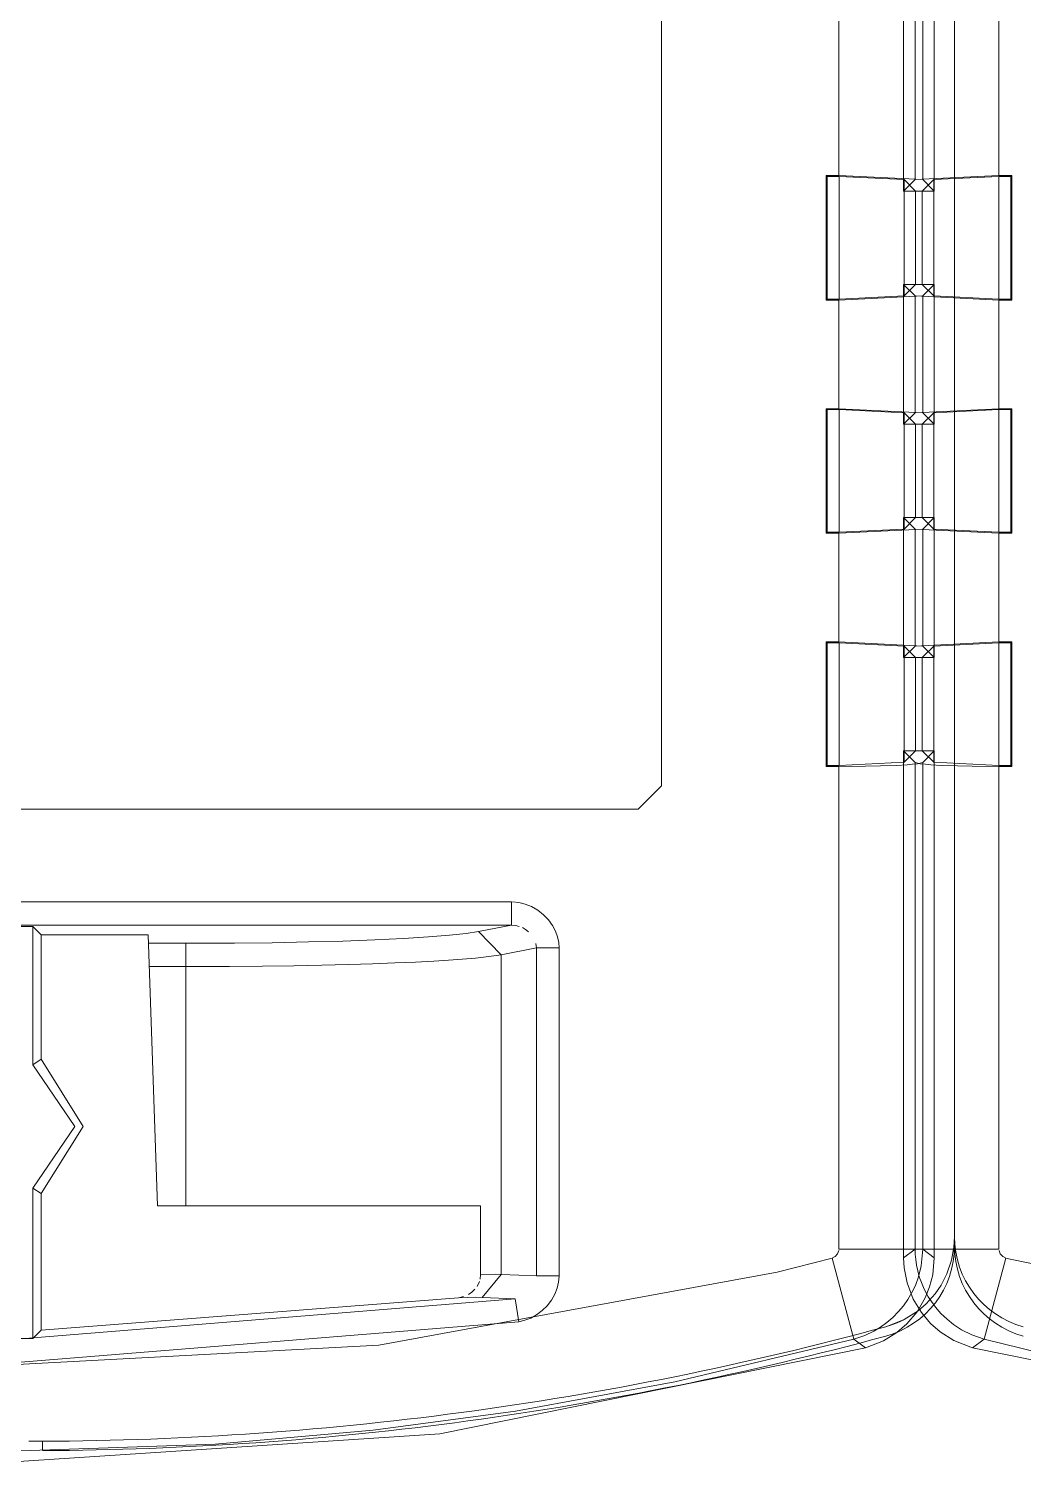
# Model space of a CAD drawing. Header units: millimetres. Extents: x -6000 to 26000, y -6000 to 26000.
# Drawn here: x 100.393 to 103.359, y -4346.64 to -4342.365 of the extents above; entities that cross this region are included whole.
import ezdxf

# ---------------------------------------------------------------- set-up
doc = ezdxf.new("R2010")
doc.units = ezdxf.units.MM
doc.header["$MEASUREMENT"] = 0
doc.layers.add('Чертеж и Рисунок_Ном._пера__7', color=7, linetype='Continuous', lineweight=15)

msp = doc.modelspace()

# ---------------------------------------------------------------- linework, layer by layer
at = {"layer": 'Чертеж и Рисунок_Ном._пера__7', "color": 7, "linetype": 'Continuous', "lineweight": 15}
for p, q in [((103.1541, -4328.7722), (103.1541, -4345.4705)), ((102.28, -4330.1564), (102.28, -4344.6228)), ((103.0023, -4342.8492), (103.0023, -4330.6084)), ((103.0365, -4342.815), (103.0365, -4330.6426)), ((103.0595, -4342.815), (103.0595, -4330.6426)), ((103.0938, -4330.6084), (103.0938, -4342.8492)), ((102.8095, -4342.8026), (102.8095, -4330.6551)), ((103.2866, -4342.8026), (103.2866, -4330.6551)), ((103.1541, -4333.6884), (103.1541, -4345.4964)), ((103.0023, -4342.8492), (103.0023, -4338.1735)), ((102.7709, -4342.8026), (102.8095, -4342.8026)), ((102.7709, -4342.8026), (102.7709, -4343.1741)), ((102.7738, -4342.8055), (102.7709, -4342.8026)), ((102.7738, -4342.8055), (102.7738, -4343.1712)), ((102.7738, -4342.8055), (102.8096, -4342.8055)), ((102.8096, -4342.8055), (102.8096, -4343.1712)), ((103.0023, -4342.8492), (103.0365, -4342.815)), ((103.0041, -4342.8152), (103.0381, -4342.8492)), ((103.0041, -4342.8152), (103.0041, -4343.1615)), ((103.0579, -4342.8492), (103.092, -4342.8152)), ((103.0595, -4342.815), (103.0938, -4342.8492)), ((103.092, -4343.1615), (103.092, -4342.8152)), ((103.2865, -4342.8055), (103.3222, -4342.8055)), ((103.2865, -4343.1712), (103.2865, -4342.8055)), ((103.2866, -4342.8026), (103.3252, -4342.8026)), ((103.3252, -4342.8026), (103.3222, -4342.8055)), ((103.3222, -4343.1712), (103.3222, -4342.8055)), ((103.3252, -4343.1741), (103.3252, -4342.8026)), ((103.0579, -4342.8492), (103.0023, -4342.8492)), ((103.0938, -4342.8492), (103.0381, -4342.8492)), ((103.0381, -4343.1274), (103.0381, -4342.8492)), ((103.0579, -4342.8492), (103.0579, -4343.1274)), ((103.0365, -4343.1616), (103.0023, -4343.1274)), ((103.0579, -4343.1274), (103.0023, -4343.1274)), ((103.0023, -4343.5447), (103.0023, -4343.1274)), ((103.0041, -4343.1615), (103.0381, -4343.1274)), ((103.0365, -4343.5105), (103.0365, -4343.1616)), ((103.0938, -4343.1274), (103.0381, -4343.1274)), ((103.0579, -4343.1274), (103.092, -4343.1615)), ((103.0938, -4343.1274), (103.0595, -4343.1616)), ((103.0595, -4343.5105), (103.0595, -4343.1616)), ((103.0938, -4343.1274), (103.0938, -4343.5447)), ((102.7709, -4343.1741), (102.7738, -4343.1712)), ((102.7709, -4343.1741), (102.8095, -4343.1741)), ((102.7738, -4343.1712), (102.8096, -4343.1712)), ((102.8095, -4343.4981), (102.8095, -4343.1741)), ((103.2865, -4343.1712), (103.3222, -4343.1712)), ((103.2866, -4343.4981), (103.2866, -4343.1741)), ((103.2866, -4343.1741), (103.3252, -4343.1741)), ((103.3252, -4343.1741), (103.3222, -4343.1712)), ((102.7709, -4343.4981), (102.8095, -4343.4981)), ((102.7738, -4343.501), (102.7709, -4343.4981)), ((102.7709, -4343.4981), (102.7709, -4343.8696)), ((102.7738, -4343.501), (102.7738, -4343.8667)), ((102.7738, -4343.501), (102.8096, -4343.501)), ((102.8096, -4343.501), (102.8096, -4343.8667)), ((103.0023, -4343.5447), (103.0365, -4343.5105)), ((103.0041, -4343.5107), (103.0381, -4343.5447)), ((103.0041, -4343.5107), (103.0041, -4343.857)), ((103.0579, -4343.5447), (103.092, -4343.5107)), ((103.0595, -4343.5105), (103.0938, -4343.5447)), ((103.092, -4343.857), (103.092, -4343.5107)), ((103.2865, -4343.501), (103.3222, -4343.501)), ((103.2865, -4343.8667), (103.2865, -4343.501)), ((103.2866, -4343.4981), (103.3252, -4343.4981)), ((103.3222, -4343.501), (103.3252, -4343.4981)), ((103.3222, -4343.8667), (103.3222, -4343.501)), ((103.3252, -4343.8696), (103.3252, -4343.4981)), ((103.0579, -4343.5447), (103.0023, -4343.5447)), ((103.0381, -4343.8229), (103.0381, -4343.5447)), ((103.0938, -4343.5447), (103.0381, -4343.5447)), ((103.0579, -4343.5447), (103.0579, -4343.8229)), ((103.0579, -4343.8229), (103.0023, -4343.8229)), ((103.0365, -4343.8571), (103.0023, -4343.8229)), ((103.0023, -4344.2402), (103.0023, -4343.8229)), ((103.0041, -4343.857), (103.0381, -4343.8229)), ((103.0938, -4343.8229), (103.0381, -4343.8229)), ((103.0579, -4343.8229), (103.092, -4343.857)), ((103.0938, -4343.8229), (103.0595, -4343.8571)), ((103.0938, -4343.8229), (103.0938, -4344.2402)), ((102.7738, -4343.8667), (102.7709, -4343.8696)), ((102.7709, -4343.8696), (102.8095, -4343.8696)), ((102.7738, -4343.8667), (102.8096, -4343.8667)), ((102.8095, -4344.1936), (102.8095, -4343.8696)), ((103.0365, -4344.206), (103.0365, -4343.8571)), ((103.0595, -4344.206), (103.0595, -4343.8571)), ((103.2865, -4343.8667), (103.3222, -4343.8667)), ((103.2866, -4343.8696), (103.3252, -4343.8696)), ((103.2866, -4344.1936), (103.2866, -4343.8696)), ((103.3252, -4343.8696), (103.3222, -4343.8667)), ((102.7709, -4344.1936), (102.7709, -4344.5651)), ((102.7738, -4344.1965), (102.7709, -4344.1936)), ((102.7709, -4344.1936), (102.8095, -4344.1936)), ((103.2866, -4344.1936), (103.3252, -4344.1936)), ((103.3222, -4344.1965), (103.3252, -4344.1936)), ((103.3252, -4344.5651), (103.3252, -4344.1936)), ((102.7738, -4344.1965), (102.8096, -4344.1965)), ((102.7738, -4344.1965), (102.7738, -4344.5622)), ((102.8096, -4344.1965), (102.8096, -4344.5622)), ((103.0023, -4344.2402), (103.0365, -4344.206)), ((103.0041, -4344.2062), (103.0381, -4344.2402)), ((103.0041, -4344.2062), (103.0041, -4344.5525)), ((103.0579, -4344.2402), (103.092, -4344.2062)), ((103.0595, -4344.206), (103.0938, -4344.2402)), ((103.092, -4344.5525), (103.092, -4344.2062)), ((103.2865, -4344.1965), (103.3222, -4344.1965)), ((103.2865, -4344.5622), (103.2865, -4344.1965)), ((103.3222, -4344.5622), (103.3222, -4344.1965)), ((103.0579, -4344.2402), (103.0023, -4344.2402)), ((103.0938, -4344.2402), (103.0381, -4344.2402)), ((103.0381, -4344.5184), (103.0381, -4344.2402)), ((103.0579, -4344.2402), (103.0579, -4344.5184)), ((103.0023, -4346.0301), (103.0023, -4344.5184)), ((103.0579, -4344.5184), (103.0023, -4344.5184)), ((103.0365, -4344.5526), (103.0023, -4344.5184)), ((103.0041, -4344.5525), (103.0381, -4344.5184)), ((103.0938, -4344.5184), (103.0381, -4344.5184)), ((103.0579, -4344.5184), (103.092, -4344.5525)), ((103.0938, -4344.5184), (103.0595, -4344.5526)), ((103.0938, -4344.5184), (103.0938, -4346.0301)), ((102.7738, -4344.5622), (102.7709, -4344.5651)), ((102.7709, -4344.5651), (102.8095, -4344.5651)), ((102.7738, -4344.5622), (102.8096, -4344.5622)), ((102.8095, -4346.0039), (102.8095, -4344.5651)), ((103.0365, -4346.0039), (103.0365, -4344.5526)), ((103.0595, -4346.0039), (103.0595, -4344.5526)), ((103.2865, -4344.5622), (103.3222, -4344.5622)), ((103.2866, -4346.0038), (103.2866, -4344.5651)), ((103.2866, -4344.5651), (103.3252, -4344.5651)), ((103.3252, -4344.5651), (103.3222, -4344.5622)), ((102.2105, -4344.6923), (98.4548, -4344.6923)), ((101.8327, -4344.9685), (98.8325, -4344.9685)), ((101.8327, -4344.9685), (101.8327, -4345.0379)), ((101.8327, -4345.0379), (98.8325, -4345.0379)), ((100.26, -4345.0417), (100.4052, -4345.0417)), ((100.4052, -4345.4542), (100.4052, -4345.0417)), ((100.4052, -4345.0417), (100.43, -4345.0665)), ((101.7345, -4345.0571), (101.8327, -4345.0379)), ((100.43, -4345.4381), (100.43, -4345.0665)), ((100.7492, -4345.0665), (100.43, -4345.0665)), ((100.7492, -4345.0665), (100.7774, -4345.8746)), ((100.7501, -4345.0922), (100.8612, -4345.0922)), ((100.8612, -4345.1617), (100.8612, -4345.0922)), ((101.8017, -4345.1266), (101.9076, -4345.1059)), ((101.8017, -4345.1266), (101.8017, -4346.0795)), ((101.9076, -4345.1059), (101.9748, -4345.1059)), ((101.9076, -4346.0836), (101.9076, -4345.1059)), ((101.9748, -4346.0836), (101.9748, -4345.1059)), ((100.7525, -4345.1617), (100.8612, -4345.1617)), ((100.8612, -4345.8746), (100.8612, -4345.1617)), ((103.1541, -4345.4705), (103.1541, -4345.9949)), ((103.1541, -4345.9669), (103.1541, -4345.4705)), ((103.1541, -4345.9671), (103.1541, -4345.4964)), ((100.4052, -4346.2705), (100.4052, -4345.8222)), ((100.43, -4346.2455), (100.43, -4345.8383)), ((100.7774, -4345.8746), (101.7409, -4345.8746)), ((101.7409, -4345.8746), (101.7409, -4346.0798)), ((103.1541, -4345.9671), (103.1541, -4345.9669)), ((103.1541, -4345.9671), (103.1541, -4345.9671)), ((103.1541, -4345.9671), (103.1541, -4345.9949)), ((103.0023, -4346.0301), (103.0365, -4346.0039)), ((103.2866, -4346.0038), (103.0365, -4346.0039)), ((103.0938, -4346.0301), (103.0595, -4346.0039)), ((101.9748, -4346.0836), (101.9076, -4346.0836)), ((101.8439, -4346.1519), (101.8551, -4346.2205)), ((100.43, -4346.2455), (100.4052, -4346.2705)), ((102.8889, -4346.2982), (102.8539, -4346.2722)), ((103.2072, -4346.2982), (103.2422, -4346.2722)), ((100.4347, -4346.6047), (100.4347, -4346.5769))]:
    msp.add_line(p, q, dxfattribs=at)
at = {"layer": 'Чертеж и Рисунок_Ном._пера__7', "color": 7, "linetype": 'Continuous', "lineweight": 15, "flags": 128}
for points in [[(103.0595, -4342.815), (102.8095, -4342.8026)], [(103.0595, -4342.815), (102.8095, -4342.8026)], [(103.0595, -4342.815), (102.8095, -4342.8026)], [(103.0595, -4342.815), (102.8095, -4342.8026)], [(103.0595, -4342.815), (102.8095, -4342.8026)], [(103.0595, -4342.815), (102.8095, -4342.8026)], [(103.0595, -4342.815), (102.8095, -4342.8026)], [(103.0595, -4342.815), (102.8095, -4342.8026)], [(103.0595, -4342.815), (102.8095, -4342.8026)], [(103.0595, -4342.815), (102.8095, -4342.8026)], [(103.0595, -4342.815), (102.8095, -4342.8026)], [(103.0595, -4342.815), (102.8095, -4342.8026)], [(103.0595, -4342.815), (102.8095, -4342.8026)], [(103.0595, -4342.815), (102.8095, -4342.8026)], [(103.0595, -4342.815), (102.8095, -4342.8026)], [(103.0595, -4342.815), (102.8095, -4342.8026)], [(103.0595, -4342.815), (102.8095, -4342.8026)], [(103.0595, -4342.815), (102.8095, -4342.8026)], [(103.0595, -4342.815), (102.8095, -4342.8026)], [(103.0595, -4342.815), (102.8095, -4342.8026)], [(103.0595, -4342.815), (102.8095, -4342.8026)], [(103.0041, -4342.8152), (102.8096, -4342.8055)], [(103.0041, -4342.8152), (102.8096, -4342.8055)], [(103.0041, -4342.8152), (102.8096, -4342.8055)], [(103.0041, -4342.8152), (102.8096, -4342.8055)], [(103.0041, -4342.8152), (102.8096, -4342.8055)], [(103.0041, -4342.8152), (102.8096, -4342.8055)], [(103.0041, -4342.8152), (102.8096, -4342.8055)], [(103.0041, -4342.8152), (102.8096, -4342.8055)], [(103.0041, -4342.8152), (102.8096, -4342.8055)], [(103.0041, -4342.8152), (102.8096, -4342.8055)], [(103.0041, -4342.8152), (102.8096, -4342.8055)], [(103.0041, -4342.8152), (102.8096, -4342.8055)], [(103.0041, -4342.8152), (102.8096, -4342.8055)], [(103.0041, -4342.8152), (102.8096, -4342.8055)], [(103.0041, -4342.8152), (102.8096, -4342.8055)], [(103.0041, -4342.8152), (102.8096, -4342.8055)], [(103.0041, -4342.8152), (102.8096, -4342.8055)], [(103.0041, -4342.8152), (102.8096, -4342.8055)], [(103.0041, -4342.8152), (102.8096, -4342.8055)], [(103.0041, -4342.8152), (102.8096, -4342.8055)], [(103.0041, -4342.8152), (102.8096, -4342.8055)], [(103.2866, -4342.8026), (103.0365, -4342.815)], [(103.2866, -4342.8026), (103.0365, -4342.815)], [(103.2866, -4342.8026), (103.0365, -4342.815)], [(103.2866, -4342.8026), (103.0365, -4342.815)], [(103.2866, -4342.8026), (103.0365, -4342.815)], [(103.2866, -4342.8026), (103.0365, -4342.815)], [(103.2866, -4342.8026), (103.0365, -4342.815)], [(103.2866, -4342.8026), (103.0365, -4342.815)], [(103.2866, -4342.8026), (103.0365, -4342.815)], [(103.2866, -4342.8026), (103.0365, -4342.815)], [(103.2866, -4342.8026), (103.0365, -4342.815)], [(103.2866, -4342.8026), (103.0365, -4342.815)], [(103.2866, -4342.8026), (103.0365, -4342.815)], [(103.2866, -4342.8026), (103.0365, -4342.815)], [(103.2866, -4342.8026), (103.0365, -4342.815)], [(103.2866, -4342.8026), (103.0365, -4342.815)], [(103.2866, -4342.8026), (103.0365, -4342.815)], [(103.2866, -4342.8026), (103.0365, -4342.815)], [(103.2866, -4342.8026), (103.0365, -4342.815)], [(103.2866, -4342.8026), (103.0365, -4342.815)], [(103.2866, -4342.8026), (103.0365, -4342.815)], [(103.2865, -4342.8055), (103.092, -4342.8152)], [(103.2865, -4342.8055), (103.092, -4342.8152)], [(103.2865, -4342.8055), (103.092, -4342.8152)], [(103.2865, -4342.8055), (103.092, -4342.8152)], [(103.2865, -4342.8055), (103.092, -4342.8152)], [(103.2865, -4342.8055), (103.092, -4342.8152)], [(103.2865, -4342.8055), (103.092, -4342.8152)], [(103.2865, -4342.8055), (103.092, -4342.8152)], [(103.2865, -4342.8055), (103.092, -4342.8152)], [(103.2865, -4342.8055), (103.092, -4342.8152)], [(103.2865, -4342.8055), (103.092, -4342.8152)], [(103.2865, -4342.8055), (103.092, -4342.8152)], [(103.2865, -4342.8055), (103.092, -4342.8152)], [(103.2865, -4342.8055), (103.092, -4342.8152)], [(103.2865, -4342.8055), (103.092, -4342.8152)], [(103.2865, -4342.8055), (103.092, -4342.8152)], [(103.2865, -4342.8055), (103.092, -4342.8152)], [(103.2865, -4342.8055), (103.092, -4342.8152)], [(103.2865, -4342.8055), (103.092, -4342.8152)], [(103.2865, -4342.8055), (103.092, -4342.8152)], [(103.2865, -4342.8055), (103.092, -4342.8152)], [(102.8095, -4343.1741), (103.0595, -4343.1616)], [(102.8095, -4343.1741), (103.0595, -4343.1616)], [(102.8095, -4343.1741), (103.0595, -4343.1616)], [(102.8095, -4343.1741), (103.0595, -4343.1616)], [(102.8095, -4343.1741), (103.0595, -4343.1616)], [(102.8095, -4343.1741), (103.0595, -4343.1616)], [(102.8095, -4343.1741), (103.0595, -4343.1616)], [(102.8095, -4343.1741), (103.0595, -4343.1616)], [(102.8095, -4343.1741), (103.0595, -4343.1616)], [(102.8095, -4343.1741), (103.0595, -4343.1616)], [(102.8095, -4343.1741), (103.0595, -4343.1616)], [(102.8095, -4343.1741), (103.0595, -4343.1616)], [(102.8095, -4343.1741), (103.0595, -4343.1616)], [(102.8095, -4343.1741), (103.0595, -4343.1616)], [(102.8095, -4343.1741), (103.0595, -4343.1616)], [(102.8095, -4343.1741), (103.0595, -4343.1616)], [(102.8095, -4343.1741), (103.0595, -4343.1616)], [(102.8095, -4343.1741), (103.0595, -4343.1616)], [(102.8095, -4343.1741), (103.0595, -4343.1616)], [(102.8095, -4343.1741), (103.0595, -4343.1616)], [(102.8095, -4343.1741), (103.0595, -4343.1616)], [(102.8096, -4343.1712), (103.0041, -4343.1615)], [(102.8096, -4343.1712), (103.0041, -4343.1615)], [(102.8096, -4343.1712), (103.0041, -4343.1615)], [(102.8096, -4343.1712), (103.0041, -4343.1615)], [(102.8096, -4343.1712), (103.0041, -4343.1615)], [(102.8096, -4343.1712), (103.0041, -4343.1615)], [(102.8096, -4343.1712), (103.0041, -4343.1615)], [(102.8096, -4343.1712), (103.0041, -4343.1615)], [(102.8096, -4343.1712), (103.0041, -4343.1615)], [(102.8096, -4343.1712), (103.0041, -4343.1615)], [(102.8096, -4343.1712), (103.0041, -4343.1615)], [(102.8096, -4343.1712), (103.0041, -4343.1615)], [(102.8096, -4343.1712), (103.0041, -4343.1615)], [(102.8096, -4343.1712), (103.0041, -4343.1615)], [(102.8096, -4343.1712), (103.0041, -4343.1615)], [(102.8096, -4343.1712), (103.0041, -4343.1615)], [(102.8096, -4343.1712), (103.0041, -4343.1615)], [(102.8096, -4343.1712), (103.0041, -4343.1615)], [(102.8096, -4343.1712), (103.0041, -4343.1615)], [(102.8096, -4343.1712), (103.0041, -4343.1615)], [(102.8096, -4343.1712), (103.0041, -4343.1615)], [(103.0365, -4343.1616), (103.2866, -4343.1741)], [(103.0365, -4343.1616), (103.2866, -4343.1741)], [(103.0365, -4343.1616), (103.2866, -4343.1741)], [(103.0365, -4343.1616), (103.2866, -4343.1741)], [(103.0365, -4343.1616), (103.2866, -4343.1741)], [(103.0365, -4343.1616), (103.2866, -4343.1741)], [(103.0365, -4343.1616), (103.2866, -4343.1741)], [(103.0365, -4343.1616), (103.2866, -4343.1741)], [(103.0365, -4343.1616), (103.2866, -4343.1741)], [(103.0365, -4343.1616), (103.2866, -4343.1741)], [(103.0365, -4343.1616), (103.2866, -4343.1741)], [(103.0365, -4343.1616), (103.2866, -4343.1741)], [(103.0365, -4343.1616), (103.2866, -4343.1741)], [(103.0365, -4343.1616), (103.2866, -4343.1741)], [(103.0365, -4343.1616), (103.2866, -4343.1741)], [(103.0365, -4343.1616), (103.2866, -4343.1741)], [(103.0365, -4343.1616), (103.2866, -4343.1741)], [(103.0365, -4343.1616), (103.2866, -4343.1741)], [(103.0365, -4343.1616), (103.2866, -4343.1741)], [(103.0365, -4343.1616), (103.2866, -4343.1741)], [(103.0365, -4343.1616), (103.2866, -4343.1741)], [(103.092, -4343.1615), (103.2865, -4343.1712)], [(103.092, -4343.1615), (103.2865, -4343.1712)], [(103.092, -4343.1615), (103.2865, -4343.1712)], [(103.092, -4343.1615), (103.2865, -4343.1712)], [(103.092, -4343.1615), (103.2865, -4343.1712)], [(103.092, -4343.1615), (103.2865, -4343.1712)], [(103.092, -4343.1615), (103.2865, -4343.1712)], [(103.092, -4343.1615), (103.2865, -4343.1712)], [(103.092, -4343.1615), (103.2865, -4343.1712)], [(103.092, -4343.1615), (103.2865, -4343.1712)], [(103.092, -4343.1615), (103.2865, -4343.1712)], [(103.092, -4343.1615), (103.2865, -4343.1712)], [(103.092, -4343.1615), (103.2865, -4343.1712)], [(103.092, -4343.1615), (103.2865, -4343.1712)], [(103.092, -4343.1615), (103.2865, -4343.1712)], [(103.092, -4343.1615), (103.2865, -4343.1712)], [(103.092, -4343.1615), (103.2865, -4343.1712)], [(103.092, -4343.1615), (103.2865, -4343.1712)], [(103.092, -4343.1615), (103.2865, -4343.1712)], [(103.092, -4343.1615), (103.2865, -4343.1712)], [(103.092, -4343.1615), (103.2865, -4343.1712)], [(103.0595, -4343.5105), (102.8095, -4343.4981)], [(103.0595, -4343.5105), (102.8095, -4343.4981)], [(103.0595, -4343.5105), (102.8095, -4343.4981)], [(103.0595, -4343.5105), (102.8095, -4343.4981)], [(103.0595, -4343.5105), (102.8095, -4343.4981)], [(103.0595, -4343.5105), (102.8095, -4343.4981)], [(103.0595, -4343.5105), (102.8095, -4343.4981)], [(103.0595, -4343.5105), (102.8095, -4343.4981)], [(103.0595, -4343.5105), (102.8095, -4343.4981)], [(103.0595, -4343.5105), (102.8095, -4343.4981)], [(103.0595, -4343.5105), (102.8095, -4343.4981)], [(103.0595, -4343.5105), (102.8095, -4343.4981)], [(103.0595, -4343.5105), (102.8095, -4343.4981)], [(103.0595, -4343.5105), (102.8095, -4343.4981)], [(103.0595, -4343.5105), (102.8095, -4343.4981)], [(103.0595, -4343.5105), (102.8095, -4343.4981)], [(103.0595, -4343.5105), (102.8095, -4343.4981)], [(103.0595, -4343.5105), (102.8095, -4343.4981)], [(103.0595, -4343.5105), (102.8095, -4343.4981)], [(103.0595, -4343.5105), (102.8095, -4343.4981)], [(103.0595, -4343.5105), (102.8095, -4343.4981)], [(103.0041, -4343.5107), (102.8096, -4343.501)], [(103.0041, -4343.5107), (102.8096, -4343.501)], [(103.0041, -4343.5107), (102.8096, -4343.501)], [(103.0041, -4343.5107), (102.8096, -4343.501)], [(103.0041, -4343.5107), (102.8096, -4343.501)], [(103.0041, -4343.5107), (102.8096, -4343.501)], [(103.0041, -4343.5107), (102.8096, -4343.501)], [(103.0041, -4343.5107), (102.8096, -4343.501)], [(103.0041, -4343.5107), (102.8096, -4343.501)], [(103.0041, -4343.5107), (102.8096, -4343.501)], [(103.0041, -4343.5107), (102.8096, -4343.501)], [(103.0041, -4343.5107), (102.8096, -4343.501)], [(103.0041, -4343.5107), (102.8096, -4343.501)], [(103.0041, -4343.5107), (102.8096, -4343.501)], [(103.0041, -4343.5107), (102.8096, -4343.501)], [(103.0041, -4343.5107), (102.8096, -4343.501)], [(103.0041, -4343.5107), (102.8096, -4343.501)], [(103.0041, -4343.5107), (102.8096, -4343.501)], [(103.0041, -4343.5107), (102.8096, -4343.501)], [(103.0041, -4343.5107), (102.8096, -4343.501)], [(103.0041, -4343.5107), (102.8096, -4343.501)], [(103.2866, -4343.4981), (103.0365, -4343.5105)], [(103.2866, -4343.4981), (103.0365, -4343.5105)], [(103.2866, -4343.4981), (103.0365, -4343.5105)], [(103.2866, -4343.4981), (103.0365, -4343.5105)], [(103.2866, -4343.4981), (103.0365, -4343.5105)], [(103.2866, -4343.4981), (103.0365, -4343.5105)], [(103.2866, -4343.4981), (103.0365, -4343.5105)], [(103.2866, -4343.4981), (103.0365, -4343.5105)], [(103.2866, -4343.4981), (103.0365, -4343.5105)], [(103.2866, -4343.4981), (103.0365, -4343.5105)], [(103.2866, -4343.4981), (103.0365, -4343.5105)], [(103.2866, -4343.4981), (103.0365, -4343.5105)], [(103.2866, -4343.4981), (103.0365, -4343.5105)], [(103.2866, -4343.4981), (103.0365, -4343.5105)], [(103.2866, -4343.4981), (103.0365, -4343.5105)], [(103.2866, -4343.4981), (103.0365, -4343.5105)], [(103.2866, -4343.4981), (103.0365, -4343.5105)], [(103.2866, -4343.4981), (103.0365, -4343.5105)], [(103.2866, -4343.4981), (103.0365, -4343.5105)], [(103.2866, -4343.4981), (103.0365, -4343.5105)], [(103.2866, -4343.4981), (103.0365, -4343.5105)], [(103.2865, -4343.501), (103.092, -4343.5107)], [(103.2865, -4343.501), (103.092, -4343.5107)], [(103.2865, -4343.501), (103.092, -4343.5107)], [(103.2865, -4343.501), (103.092, -4343.5107)], [(103.2865, -4343.501), (103.092, -4343.5107)], [(103.2865, -4343.501), (103.092, -4343.5107)], [(103.2865, -4343.501), (103.092, -4343.5107)], [(103.2865, -4343.501), (103.092, -4343.5107)], [(103.2865, -4343.501), (103.092, -4343.5107)], [(103.2865, -4343.501), (103.092, -4343.5107)], [(103.2865, -4343.501), (103.092, -4343.5107)], [(103.2865, -4343.501), (103.092, -4343.5107)], [(103.2865, -4343.501), (103.092, -4343.5107)], [(103.2865, -4343.501), (103.092, -4343.5107)], [(103.2865, -4343.501), (103.092, -4343.5107)], [(103.2865, -4343.501), (103.092, -4343.5107)], [(103.2865, -4343.501), (103.092, -4343.5107)], [(103.2865, -4343.501), (103.092, -4343.5107)], [(103.2865, -4343.501), (103.092, -4343.5107)], [(103.2865, -4343.501), (103.092, -4343.5107)], [(103.2865, -4343.501), (103.092, -4343.5107)], [(102.8095, -4343.8696), (103.0595, -4343.8571)], [(102.8095, -4343.8696), (103.0595, -4343.8571)], [(102.8095, -4343.8696), (103.0595, -4343.8571)], [(102.8095, -4343.8696), (103.0595, -4343.8571)], [(102.8095, -4343.8696), (103.0595, -4343.8571)], [(102.8095, -4343.8696), (103.0595, -4343.8571)], [(102.8095, -4343.8696), (103.0595, -4343.8571)], [(102.8095, -4343.8696), (103.0595, -4343.8571)], [(102.8095, -4343.8696), (103.0595, -4343.8571)], [(102.8095, -4343.8696), (103.0595, -4343.8571)], [(102.8095, -4343.8696), (103.0595, -4343.8571)], [(102.8095, -4343.8696), (103.0595, -4343.8571)], [(102.8095, -4343.8696), (103.0595, -4343.8571)], [(102.8095, -4343.8696), (103.0595, -4343.8571)], [(102.8095, -4343.8696), (103.0595, -4343.8571)], [(102.8095, -4343.8696), (103.0595, -4343.8571)], [(102.8095, -4343.8696), (103.0595, -4343.8571)], [(102.8095, -4343.8696), (103.0595, -4343.8571)], [(102.8095, -4343.8696), (103.0595, -4343.8571)], [(102.8095, -4343.8696), (103.0595, -4343.8571)], [(102.8095, -4343.8696), (103.0595, -4343.8571)], [(102.8096, -4343.8667), (103.0041, -4343.857)], [(102.8096, -4343.8667), (103.0041, -4343.857)], [(102.8096, -4343.8667), (103.0041, -4343.857)], [(102.8096, -4343.8667), (103.0041, -4343.857)], [(102.8096, -4343.8667), (103.0041, -4343.857)], [(102.8096, -4343.8667), (103.0041, -4343.857)], [(102.8096, -4343.8667), (103.0041, -4343.857)], [(102.8096, -4343.8667), (103.0041, -4343.857)], [(102.8096, -4343.8667), (103.0041, -4343.857)], [(102.8096, -4343.8667), (103.0041, -4343.857)], [(102.8096, -4343.8667), (103.0041, -4343.857)], [(102.8096, -4343.8667), (103.0041, -4343.857)], [(102.8096, -4343.8667), (103.0041, -4343.857)], [(102.8096, -4343.8667), (103.0041, -4343.857)], [(102.8096, -4343.8667), (103.0041, -4343.857)], [(102.8096, -4343.8667), (103.0041, -4343.857)], [(102.8096, -4343.8667), (103.0041, -4343.857)], [(102.8096, -4343.8667), (103.0041, -4343.857)], [(102.8096, -4343.8667), (103.0041, -4343.857)], [(102.8096, -4343.8667), (103.0041, -4343.857)], [(102.8096, -4343.8667), (103.0041, -4343.857)], [(103.0365, -4343.8571), (103.2866, -4343.8696)], [(103.0365, -4343.8571), (103.2866, -4343.8696)], [(103.0365, -4343.8571), (103.2866, -4343.8696)], [(103.0365, -4343.8571), (103.2866, -4343.8696)], [(103.0365, -4343.8571), (103.2866, -4343.8696)], [(103.0365, -4343.8571), (103.2866, -4343.8696)], [(103.0365, -4343.8571), (103.2866, -4343.8696)], [(103.0365, -4343.8571), (103.2866, -4343.8696)], [(103.0365, -4343.8571), (103.2866, -4343.8696)], [(103.0365, -4343.8571), (103.2866, -4343.8696)], [(103.0365, -4343.8571), (103.2866, -4343.8696)], [(103.0365, -4343.8571), (103.2866, -4343.8696)], [(103.0365, -4343.8571), (103.2866, -4343.8696)], [(103.0365, -4343.8571), (103.2866, -4343.8696)], [(103.0365, -4343.8571), (103.2866, -4343.8696)], [(103.0365, -4343.8571), (103.2866, -4343.8696)], [(103.0365, -4343.8571), (103.2866, -4343.8696)], [(103.0365, -4343.8571), (103.2866, -4343.8696)], [(103.0365, -4343.8571), (103.2866, -4343.8696)], [(103.0365, -4343.8571), (103.2866, -4343.8696)], [(103.0365, -4343.8571), (103.2866, -4343.8696)], [(103.092, -4343.857), (103.2865, -4343.8667)], [(103.092, -4343.857), (103.2865, -4343.8667)], [(103.092, -4343.857), (103.2865, -4343.8667)], [(103.092, -4343.857), (103.2865, -4343.8667)], [(103.092, -4343.857), (103.2865, -4343.8667)], [(103.092, -4343.857), (103.2865, -4343.8667)], [(103.092, -4343.857), (103.2865, -4343.8667)], [(103.092, -4343.857), (103.2865, -4343.8667)], [(103.092, -4343.857), (103.2865, -4343.8667)], [(103.092, -4343.857), (103.2865, -4343.8667)], [(103.092, -4343.857), (103.2865, -4343.8667)], [(103.092, -4343.857), (103.2865, -4343.8667)], [(103.092, -4343.857), (103.2865, -4343.8667)], [(103.092, -4343.857), (103.2865, -4343.8667)], [(103.092, -4343.857), (103.2865, -4343.8667)], [(103.092, -4343.857), (103.2865, -4343.8667)], [(103.092, -4343.857), (103.2865, -4343.8667)], [(103.092, -4343.857), (103.2865, -4343.8667)], [(103.092, -4343.857), (103.2865, -4343.8667)], [(103.092, -4343.857), (103.2865, -4343.8667)], [(103.092, -4343.857), (103.2865, -4343.8667)], [(103.0595, -4344.206), (102.8095, -4344.1936)], [(103.0595, -4344.206), (102.8095, -4344.1936)], [(103.0595, -4344.206), (102.8095, -4344.1936)], [(103.0595, -4344.206), (102.8095, -4344.1936)], [(103.0595, -4344.206), (102.8095, -4344.1936)], [(103.0595, -4344.206), (102.8095, -4344.1936)], [(103.0595, -4344.206), (102.8095, -4344.1936)], [(103.0595, -4344.206), (102.8095, -4344.1936)], [(103.0595, -4344.206), (102.8095, -4344.1936)], [(103.0595, -4344.206), (102.8095, -4344.1936)], [(103.0595, -4344.206), (102.8095, -4344.1936)], [(103.0595, -4344.206), (102.8095, -4344.1936)], [(103.0595, -4344.206), (102.8095, -4344.1936)], [(103.0595, -4344.206), (102.8095, -4344.1936)], [(103.0595, -4344.206), (102.8095, -4344.1936)], [(103.0595, -4344.206), (102.8095, -4344.1936)], [(103.0595, -4344.206), (102.8095, -4344.1936)], [(103.0595, -4344.206), (102.8095, -4344.1936)], [(103.0595, -4344.206), (102.8095, -4344.1936)], [(103.0595, -4344.206), (102.8095, -4344.1936)], [(103.0595, -4344.206), (102.8095, -4344.1936)], [(103.2866, -4344.1936), (103.0365, -4344.206)], [(103.2866, -4344.1936), (103.0365, -4344.206)], [(103.2866, -4344.1936), (103.0365, -4344.206)], [(103.2866, -4344.1936), (103.0365, -4344.206)], [(103.2866, -4344.1936), (103.0365, -4344.206)], [(103.2866, -4344.1936), (103.0365, -4344.206)], [(103.2866, -4344.1936), (103.0365, -4344.206)], [(103.2866, -4344.1936), (103.0365, -4344.206)], [(103.2866, -4344.1936), (103.0365, -4344.206)], [(103.2866, -4344.1936), (103.0365, -4344.206)], [(103.2866, -4344.1936), (103.0365, -4344.206)], [(103.2866, -4344.1936), (103.0365, -4344.206)], [(103.2866, -4344.1936), (103.0365, -4344.206)], [(103.2866, -4344.1936), (103.0365, -4344.206)], [(103.2866, -4344.1936), (103.0365, -4344.206)], [(103.2866, -4344.1936), (103.0365, -4344.206)], [(103.2866, -4344.1936), (103.0365, -4344.206)], [(103.2866, -4344.1936), (103.0365, -4344.206)], [(103.2866, -4344.1936), (103.0365, -4344.206)], [(103.2866, -4344.1936), (103.0365, -4344.206)], [(103.2866, -4344.1936), (103.0365, -4344.206)], [(103.0041, -4344.2062), (102.8096, -4344.1965)], [(103.0041, -4344.2062), (102.8096, -4344.1965)], [(103.0041, -4344.2062), (102.8096, -4344.1965)], [(103.0041, -4344.2062), (102.8096, -4344.1965)], [(103.0041, -4344.2062), (102.8096, -4344.1965)], [(103.0041, -4344.2062), (102.8096, -4344.1965)], [(103.0041, -4344.2062), (102.8096, -4344.1965)], [(103.0041, -4344.2062), (102.8096, -4344.1965)], [(103.0041, -4344.2062), (102.8096, -4344.1965)], [(103.0041, -4344.2062), (102.8096, -4344.1965)], [(103.0041, -4344.2062), (102.8096, -4344.1965)], [(103.0041, -4344.2062), (102.8096, -4344.1965)], [(103.0041, -4344.2062), (102.8096, -4344.1965)], [(103.0041, -4344.2062), (102.8096, -4344.1965)], [(103.0041, -4344.2062), (102.8096, -4344.1965)], [(103.0041, -4344.2062), (102.8096, -4344.1965)], [(103.0041, -4344.2062), (102.8096, -4344.1965)], [(103.0041, -4344.2062), (102.8096, -4344.1965)], [(103.0041, -4344.2062), (102.8096, -4344.1965)], [(103.0041, -4344.2062), (102.8096, -4344.1965)], [(103.0041, -4344.2062), (102.8096, -4344.1965)], [(103.2865, -4344.1965), (103.092, -4344.2062)], [(103.2865, -4344.1965), (103.092, -4344.2062)], [(103.2865, -4344.1965), (103.092, -4344.2062)], [(103.2865, -4344.1965), (103.092, -4344.2062)], [(103.2865, -4344.1965), (103.092, -4344.2062)], [(103.2865, -4344.1965), (103.092, -4344.2062)], [(103.2865, -4344.1965), (103.092, -4344.2062)], [(103.2865, -4344.1965), (103.092, -4344.2062)], [(103.2865, -4344.1965), (103.092, -4344.2062)], [(103.2865, -4344.1965), (103.092, -4344.2062)], [(103.2865, -4344.1965), (103.092, -4344.2062)], [(103.2865, -4344.1965), (103.092, -4344.2062)], [(103.2865, -4344.1965), (103.092, -4344.2062)], [(103.2865, -4344.1965), (103.092, -4344.2062)], [(103.2865, -4344.1965), (103.092, -4344.2062)], [(103.2865, -4344.1965), (103.092, -4344.2062)], [(103.2865, -4344.1965), (103.092, -4344.2062)], [(103.2865, -4344.1965), (103.092, -4344.2062)], [(103.2865, -4344.1965), (103.092, -4344.2062)], [(103.2865, -4344.1965), (103.092, -4344.2062)], [(103.2865, -4344.1965), (103.092, -4344.2062)], [(102.889, -4344.5644), (102.8095, -4344.5651)], [(102.8096, -4344.5622), (103.0041, -4344.5525)], [(102.8096, -4344.5622), (103.0041, -4344.5525)], [(102.8096, -4344.5622), (103.0041, -4344.5525)], [(102.8096, -4344.5622), (103.0041, -4344.5525)], [(102.8096, -4344.5622), (103.0041, -4344.5525)], [(102.8096, -4344.5622), (103.0041, -4344.5525)], [(102.8096, -4344.5622), (103.0041, -4344.5525)], [(102.8096, -4344.5622), (103.0041, -4344.5525)], [(102.8096, -4344.5622), (103.0041, -4344.5525)], [(102.8096, -4344.5622), (103.0041, -4344.5525)], [(102.8096, -4344.5622), (103.0041, -4344.5525)], [(102.8096, -4344.5622), (103.0041, -4344.5525)], [(102.8096, -4344.5622), (103.0041, -4344.5525)], [(102.8096, -4344.5622), (103.0041, -4344.5525)], [(102.8096, -4344.5622), (103.0041, -4344.5525)], [(102.8096, -4344.5622), (103.0041, -4344.5525)], [(102.8096, -4344.5622), (103.0041, -4344.5525)], [(102.8096, -4344.5622), (103.0041, -4344.5525)], [(102.8096, -4344.5622), (103.0041, -4344.5525)], [(102.8096, -4344.5622), (103.0041, -4344.5525)], [(102.8096, -4344.5622), (103.0041, -4344.5525)], [(102.98, -4344.5616), (102.9333, -4344.5634), (102.889, -4344.5644)], [(103.0126, -4344.5596), (102.98, -4344.5616)], [(103.0285, -4344.5583), (103.0126, -4344.5596)], [(103.044, -4344.5566), (103.0285, -4344.5583)], [(103.0365, -4344.5526), (103.0521, -4344.5566), (103.0676, -4344.5583)], [(103.0595, -4344.5526), (103.044, -4344.5566)], [(103.0676, -4344.5583), (103.0834, -4344.5596), (103.1161, -4344.5616), (103.1627, -4344.5634)], [(103.092, -4344.5525), (103.2865, -4344.5622)], [(103.092, -4344.5525), (103.2865, -4344.5622)], [(103.092, -4344.5525), (103.2865, -4344.5622)], [(103.092, -4344.5525), (103.2865, -4344.5622)], [(103.092, -4344.5525), (103.2865, -4344.5622)], [(103.092, -4344.5525), (103.2865, -4344.5622)], [(103.092, -4344.5525), (103.2865, -4344.5622)], [(103.092, -4344.5525), (103.2865, -4344.5622)], [(103.092, -4344.5525), (103.2865, -4344.5622)], [(103.092, -4344.5525), (103.2865, -4344.5622)], [(103.092, -4344.5525), (103.2865, -4344.5622)], [(103.092, -4344.5525), (103.2865, -4344.5622)], [(103.092, -4344.5525), (103.2865, -4344.5622)], [(103.092, -4344.5525), (103.2865, -4344.5622)], [(103.092, -4344.5525), (103.2865, -4344.5622)], [(103.092, -4344.5525), (103.2865, -4344.5622)], [(103.092, -4344.5525), (103.2865, -4344.5622)], [(103.092, -4344.5525), (103.2865, -4344.5622)], [(103.092, -4344.5525), (103.2865, -4344.5622)], [(103.092, -4344.5525), (103.2865, -4344.5622)], [(103.092, -4344.5525), (103.2865, -4344.5622)], [(103.1627, -4344.5634), (103.207, -4344.5644)], [(103.207, -4344.5644), (103.2866, -4344.5651)], [(102.2105, -4344.6923), (102.28, -4344.6228)], [(101.8736, -4344.975), (101.8543, -4344.9703), (101.8355, -4344.9685)], [(101.893, -4344.9829), (101.8736, -4344.975)], [(101.9115, -4344.9938), (101.893, -4344.9829)], [(101.9285, -4345.0072), (101.9115, -4344.9938)], [(101.9431, -4345.0225), (101.9285, -4345.0072)], [(101.8327, -4345.0379), (101.8451, -4345.0389)], [(101.8451, -4345.0389), (101.8561, -4345.0416)], [(101.8656, -4345.0454), (101.8748, -4345.0507), (101.8834, -4345.0575)], [(101.9549, -4345.0388), (101.9431, -4345.0225)], [(101.9639, -4345.0556), (101.9549, -4345.0388)], [(100.8944, -4345.0922), (100.8612, -4345.0922)], [(101.0066, -4345.0916), (100.8944, -4345.0922)], [(101.3303, -4345.0854), (101.2277, -4345.0882), (101.1194, -4345.0903), (101.0066, -4345.0916)], [(101.7345, -4345.0571), (101.6973, -4345.0629), (101.6481, -4345.0682), (101.5858, -4345.0732), (101.5108, -4345.0778), (101.4251, -4345.0819), (101.3303, -4345.0854)], [(101.7345, -4345.0571), (101.8017, -4345.1266)], [(101.9051, -4345.0925), (101.9076, -4345.1059)], [(101.97, -4345.0725), (101.9639, -4345.0556)], [(101.9748, -4345.1059), (101.9736, -4345.0893), (101.97, -4345.0725)], [(101.7656, -4345.1319), (101.7252, -4345.1362)], [(101.8017, -4345.1266), (101.7656, -4345.1319)], [(101.0903, -4345.1604), (100.9915, -4345.1613), (100.9097, -4345.1616), (100.8612, -4345.1617)], [(101.2674, -4345.1574), (101.1835, -4345.159), (101.0903, -4345.1604)], [(101.6008, -4345.1451), (101.5463, -4345.148), (101.4853, -4345.1507), (101.4187, -4345.1532), (101.3464, -4345.1554), (101.2674, -4345.1574)], [(101.645, -4345.1424), (101.6008, -4345.1451)], [(101.6858, -4345.1395), (101.645, -4345.1424)], [(101.7252, -4345.1362), (101.6858, -4345.1395)], [(100.4052, -4345.4542), (100.43, -4345.4381)], [(100.4052, -4345.8222), (100.5304, -4345.6382), (100.4052, -4345.4542)], [(100.43, -4345.8383), (100.5552, -4345.6382), (100.43, -4345.4381)], [(100.43, -4345.8383), (100.4052, -4345.8222)], [(102.9489, -4346.2356), (103.0038, -4346.2142), (103.0453, -4346.1878), (103.0696, -4346.1668), (103.0961, -4346.1371), (103.1138, -4346.1113), (103.1311, -4346.0778), (103.1451, -4346.0371), (103.1524, -4345.9981), (103.1541, -4345.9671)], [(102.7889, -4346.0307), (102.6255, -4346.0731), (101.4368, -4346.2907), (100.2273, -4346.3549), (99.0224, -4346.2642), (97.8889, -4346.0341)], [(102.7889, -4346.0307), (102.7984, -4346.0261), (102.8054, -4346.0184), (102.8091, -4346.0086)], [(102.7889, -4346.0307), (102.8539, -4346.2722)], [(103.0595, -4346.0039), (102.8095, -4346.0039)], [(103.0126, -4346.105), (103.0039, -4346.06), (103.0023, -4346.0301)], [(103.0444, -4346.0691), (103.0408, -4346.052), (103.0384, -4346.0354), (103.037, -4346.0193), (103.0365, -4346.0039)], [(103.055, -4346.0537), (103.0595, -4346.0039)], [(103.0938, -4346.0301), (103.0892, -4346.0804)], [(103.2422, -4346.2722), (103.3072, -4346.0307)], [(103.3072, -4346.0307), (103.2977, -4346.0261), (103.2906, -4346.0184), (103.287, -4346.0086)], [(103.3197, -4346.0341), (103.3072, -4346.0307)], [(108.2197, -4346.0307), (108.0563, -4346.0731), (106.8676, -4346.2907), (105.6581, -4346.3549), (104.4532, -4346.2642), (103.3197, -4346.0341)], [(103.0491, -4346.0862), (103.0444, -4346.0691)], [(103.0468, -4346.0868), (103.055, -4346.0537)], [(101.7373, -4346.101), (101.7303, -4346.1151)], [(101.7409, -4346.0798), (101.7393, -4346.0939)], [(101.8017, -4346.0795), (101.7848, -4346.0791), (101.7409, -4346.0798)], [(101.8017, -4346.0795), (101.745, -4346.1481)], [(101.8017, -4346.0795), (101.8547, -4346.0817), (101.9076, -4346.0836)], [(101.9692, -4346.1201), (101.9734, -4346.1021), (101.9748, -4346.0845)], [(103.031, -4346.1531), (103.0126, -4346.105)], [(103.0272, -4346.1336), (103.0372, -4346.1125), (103.0468, -4346.0868)], [(103.0892, -4346.0804), (103.0799, -4346.1167), (103.0669, -4346.1492), (103.0422, -4346.1913)], [(103.0615, -4346.1187), (103.0551, -4346.1033), (103.0491, -4346.0862)], [(103.0685, -4346.133), (103.0615, -4346.1187)], [(98.8213, -4346.1519), (100.3326, -4346.2746), (101.8439, -4346.1519)], [(100.43, -4346.2455), (101.6751, -4346.149)], [(101.6897, -4346.1456), (101.6751, -4346.149)], [(101.7027, -4346.1481), (101.6751, -4346.149)], [(101.726, -4346.1477), (101.7027, -4346.1481)], [(101.7239, -4346.1235), (101.7149, -4346.132), (101.7049, -4346.1389)], [(101.745, -4346.1481), (101.726, -4346.1477)], [(101.745, -4346.1481), (101.8439, -4346.1519)], [(101.9244, -4346.1875), (101.9394, -4346.1727), (101.9522, -4346.156)], [(101.9522, -4346.156), (101.9622, -4346.1382)], [(101.9622, -4346.1382), (101.9692, -4346.1201)], [(103.0018, -4346.1731), (103.0148, -4346.1547), (103.0272, -4346.1336)], [(103.0828, -4346.2257), (103.0552, -4346.1932), (103.031, -4346.1531)], [(103.0759, -4346.1461), (103.0685, -4346.133)], [(103.0975, -4346.1773), (103.0851, -4346.1604), (103.0759, -4346.1461)], [(101.8727, -4346.2163), (101.8904, -4346.2095), (101.9078, -4346.1999)], [(101.9078, -4346.1999), (101.9244, -4346.1875)], [(102.9703, -4346.2077), (102.9873, -4346.1904), (103.0018, -4346.1731)], [(103.0422, -4346.1913), (103.012, -4346.2269), (102.982, -4346.2528)], [(103.151, -4346.2285), (103.132, -4346.2133), (103.1137, -4346.1957), (103.0975, -4346.1773)], [(98.8101, -4346.2205), (100.3326, -4346.344), (101.8551, -4346.2205)], [(101.8551, -4346.2205), (101.8727, -4346.2163)], [(102.913, -4346.2486), (102.9337, -4346.2363)], [(102.9337, -4346.2363), (102.9523, -4346.223)], [(102.9501, -4346.2352), (102.9614, -4346.2319), (102.9725, -4346.228), (102.9834, -4346.2237), (102.9941, -4346.2189), (103.0046, -4346.2137)], [(102.9523, -4346.223), (102.9703, -4346.2077)], [(103.1109, -4346.2504), (103.0828, -4346.2257)], [(103.1751, -4346.2442), (103.151, -4346.2285)], [(103.2053, -4346.2594), (103.1751, -4346.2442)], [(102.8539, -4346.2722), (102.3195, -4346.3999), (101.8451, -4346.4869), (101.4205, -4346.5443), (100.9489, -4346.5859), (100.3684, -4346.6054), (99.7471, -4346.5878), (99.1692, -4346.5355), (98.636, -4346.456), (98.2001, -4346.3682), (97.8113, -4346.2722)], [(100.26, -4346.2705), (100.4052, -4346.2705)], [(102.8539, -4346.2722), (102.8866, -4346.2611)], [(102.8866, -4346.2611), (102.913, -4346.2486)], [(102.982, -4346.2528), (102.9422, -4346.2776), (102.8889, -4346.2982)], [(103.2072, -4346.2982), (103.1523, -4346.2768), (103.1109, -4346.2504)], [(103.2422, -4346.2722), (103.2053, -4346.2594)], [(108.2847, -4346.2722), (107.7503, -4346.3999), (107.276, -4346.4869), (106.8514, -4346.5443), (106.3797, -4346.5859), (105.7993, -4346.6054), (105.178, -4346.5878), (104.6001, -4346.5355), (104.0669, -4346.456), (103.6309, -4346.3682), (103.2422, -4346.2722)], [(97.7764, -4346.2982), (99.0459, -4346.5543), (100.3326, -4346.6397), (101.6193, -4346.5543), (102.8889, -4346.2982)], [(103.2072, -4346.2982), (104.4768, -4346.5543), (105.7634, -4346.6397), (107.0501, -4346.5543), (108.3197, -4346.2982)]]:
    msp.add_lwpolyline(points, dxfattribs=at)
at = {"layer": 'Чертеж и Рисунок_Ном._пера__7', "color": 7, "linetype": 'Continuous', "lineweight": 15}
msp.add_circle((111.4978, -4336.84), 9.2708, dxfattribs=at)
for centre, radius, start, end in [((103.4323, -4345.9671), 0.2782, 180, 254.7815), ((102.8759, -4345.9949), 0.2782, 285.2185, 0), ((103.4323, -4345.9949), 0.2782, 180, 254.7815), ((100.393, -4336.84), 9.737, 270, 285.21846), ((100.393, -4336.8678), 9.737, 270.24555, 285.21846)]:
    msp.add_arc(centre, radius, start, end, dxfattribs=at)

doc.saveas('drawing.dxf')
